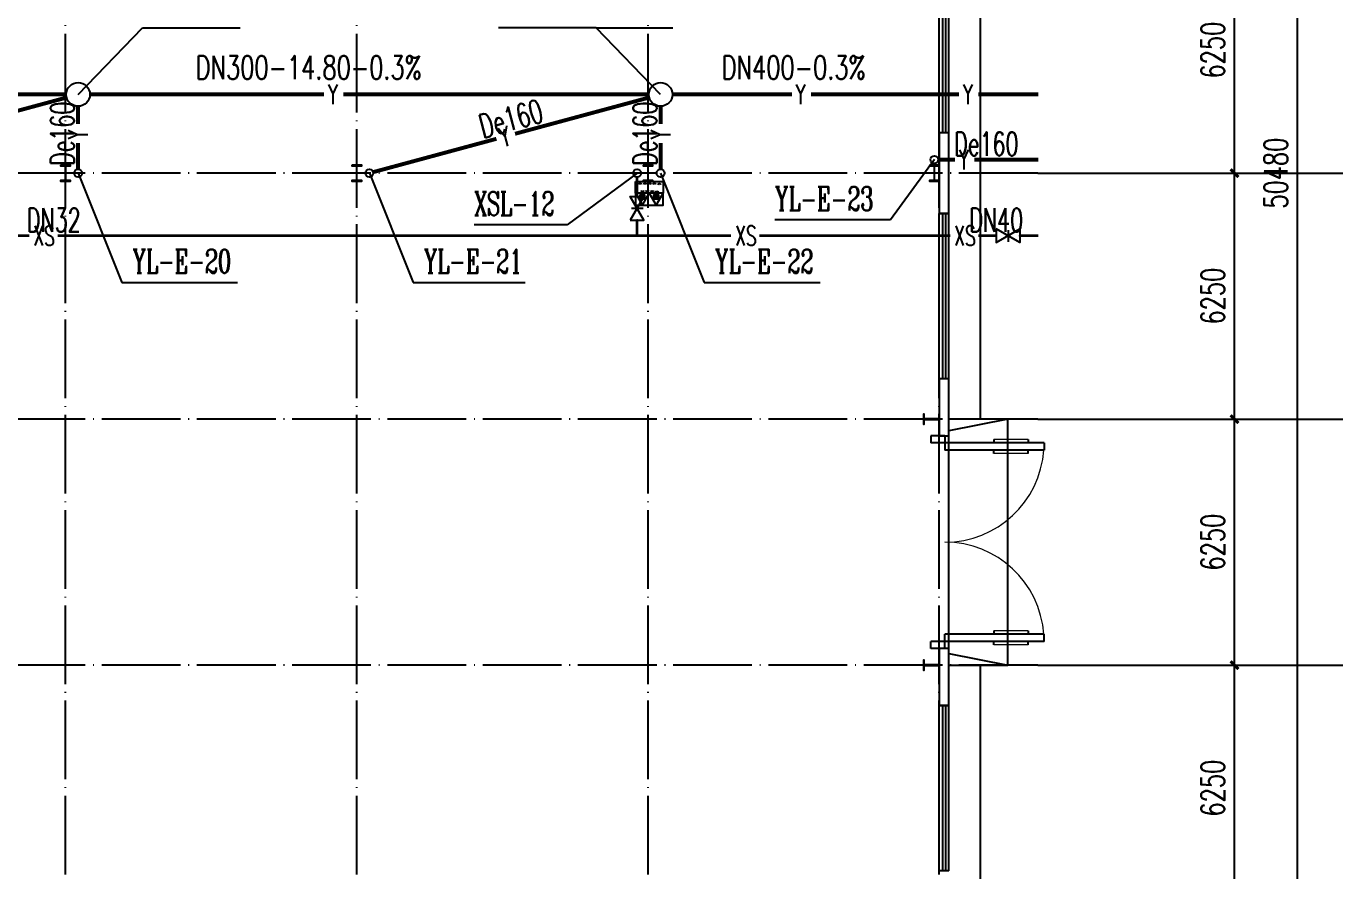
# Model space of a CAD drawing. Extents: x 13158459 to 15902229, y -1299598 to 28366.
# Drawn here: x 14056208 to 14089458, y -282368 to -260909 of the extents above; entities that cross this region are included whole.
import ezdxf

# ---------------------------------------------------------------- set-up
doc = ezdxf.new("R2010")
doc.units = 0
doc.header["$LTSCALE"] = 1000
doc.header["$MEASUREMENT"] = 0
doc.linetypes.add('DOTE', pattern=[2.42, 2, -0.2, 0.02, -0.2])
for name, color, linetype in [('AXIS', 3, 'Continuous'), ('COLUMN', 2, 'Continuous'), ('DIM_消防', 3, 'Continuous'), ('DIM_雨水', 3, 'Continuous'), ('DOTE', 8, 'DOTE'), ('EQUIP_消防', 7, 'Continuous'), ('PIPE-消防', 1, 'Continuous'), ('PIPE-雨水', 4, 'Continuous'), ('TEXT_消防', 7, 'Continuous'), ('TEXT_雨水', 7, 'Continuous'), ('TWT_LEAD', 3, 'Continuous'), ('TWT_TEXT', 7, 'Continuous'), ('VALVE_消防', 7, 'Continuous'), ('VPIPE-消防', 1, 'Continuous'), ('VPIPE-雨水', 4, 'Continuous'), ('WALL-PARAPET', 6, 'Continuous'), ('WELL_雨水', 4, 'Continuous'), ('WINDOW', 4, 'Continuous')]:
    doc.layers.add(name, color=color, linetype=linetype)
doc.styles.add('_TCH_DIM', font='SIMPLEX', dxfattribs={"bigfont": 'GBCBIG'})
doc.styles.add('_TCH_DIM_T3', font='SIMPLEX', dxfattribs={"width": 0.705882, "bigfont": 'GBCBIG'})
doc.styles.add('_TWT_PIPEDN', font='SIMPLEX', dxfattribs={"width": 0.8, "height": 3, "bigfont": 'HZTXT'})
doc.styles.add('_TWT_PIPETEXT', font='COMPLEX', dxfattribs={"width": 0.8, "height": 2.5, "bigfont": 'HZTXT'})
doc.styles.add('_TWT_SERIAL', font='COMPLEX', dxfattribs={"width": 0.8, "height": 3, "bigfont": 'HZTXT'})
doc.dimstyles.new('_TCH_ARCH&&200', dxfattribs={"dimtxt": 595, "dimasz": 200, "dimexe": 500, "dimexo": 600, "dimgap": 252.5, "dimtad": 1, "dimdec": 0, "dimzin": 0, "dimdsep": 46, "dimtxsty": '_TCH_DIM_T3', "dimblk": 'ARCHTICK', "dimcen": 0.09, "dimclrt": 7, "dimazin": 2, "dimtfac": 1, "dimtdec": 0, "dimtix": 1, "dimtmove": 2, "dimatfit": 3, "dimfxl": 0, "dimtolj": 1, "dimtzin": 0, "dimarcsym": 0})

# ---------------------------------------------------------------- blocks, each defined once
blk = doc.blocks.new('A$C797E1D2B')
at = {"layer": 'COLUMN'}
h = blk.add_hatch(color=256, dxfattribs=at)
h.paths.add_polyline_path([(125, 400), (250, 400), (250, 388), (130, 388), (130, 200), (125, 200)])
h.paths.add_polyline_path([(0, 400), (125, 400), (125, 200), (120, 200), (120, 388), (0, 388)])
h.paths.add_polyline_path([(0, 12), (120, 12), (120, 200), (125, 200), (125, 0), (0, 0)])
h.paths.add_polyline_path([(125, 200), (130, 200), (130, 12), (250, 12), (250, 0), (125, 0)])
blk.add_lwpolyline([(250, 0), (250, 12), (130, 12), (130, 388), (250, 388), (250, 400), (0, 400), (0, 388), (120, 388), (120, 12), (0, 12), (0, 0)], close=True, dxfattribs=at)
blk = doc.blocks.new('消防软管卷盘')
blk.add_lwpolyline([(4963954, 151899), (4963954, 150312), (4964641, 150312), (4964641, 151899)], close=True)
for points, const_width in [([(4964134, 151704), (4964482, 151704)], 1), ([(4964134, 151566), (4964482, 151566)], 1), ([(4964134, 151428), (4964482, 151428)], 1), ([(4964134, 151290), (4964482, 151290)], 1), ([(4964134, 151152), (4964482, 151152)], 1), ([(4964134, 151014), (4964482, 151014)], 0.1), ([(4964134, 150876), (4964482, 150876)], 1), ([(4964134, 150738), (4964482, 150738)], 1), ([(4964150, 150600), (4964499, 150600)], 1), ([(4964150, 150462), (4964499, 150462)], 1)]:
    blk.add_lwpolyline(points, dxfattribs=dict(const_width=const_width))
for centre, start, end in [((4964134, 151636), 90, 270), ((4964482, 151498), 270, 90), ((4964134, 151360), 90, 270), ((4964134, 151084), 90, 270), ((4964134, 150808), 90, 270), ((4964482, 151222), 270, 90), ((4964482, 150946), 270, 90), ((4964150, 150532), 90, 270), ((4964499, 150670), 270, 90)]:
    blk.add_arc(centre, 69, start, end)
blk = doc.blocks.new('$TwtSys$00000546')
h = blk.add_hatch()
h.set_pattern_fill('ANSI31', color=256, scale=200, style=0)
h.set_pattern_definition([(45, (-38543.802, -6670.83), (-17.67767, 17.67767), [])])
h.paths.add_polyline_path([(-65, 174), (65, 174), (65, 44), (-65, 44)])
for points in [[(0, 344), (-198, 0), (198, 0)], [(-65, 174), (65, 174), (65, 44), (-65, 44)]]:
    blk.add_lwpolyline(points, close=True)
blk = doc.blocks.new('92623')
blk.add_lwpolyline([(8910066, 83014), (8909273, 83014), (8909273, 82670), (8910066, 82670)], close=True)
at = {"xscale": -0.5, "yscale": 0.5, "zscale": 0.5, "rotation": 89.99999999998747}
blk.add_blockref('消防软管卷盘', (8985223, 2565334), dxfattribs=at)
at = {"layer": 'EQUIP_消防', "color": 8, "rotation": 180}
for p in [(8909471, 83014), (8909868, 83014)]:
    blk.add_blockref('$TwtSys$00000546', p, dxfattribs=at)
blk = doc.blocks.new('_ArchTick')
at = {"color": 0, "linetype": 'ByBlock', "const_width": 0.4}
blk.add_lwpolyline([(-0.5, -0.5), (0.5, 0.5)], dxfattribs=at)
blk = doc.blocks.new('*D185')
at = {"layer": 'AXIS', "color": 0, "lineweight": -2}
for p, q in [((14082508, -239403), (14089008, -239403)), ((14088508, -289883), (14088508, -239403)), ((14082508, -289883), (14089008, -289883))]:
    blk.add_line(p, q, dxfattribs=at)
at = {"layer": 'Defpoints', "color": 0}
for p in [(14081908, -239403), (14088508, -239403), (14081908, -289883)]:
    blk.add_point(p, dxfattribs=at)
at = {"layer": 'AXIS', "color": 0, "lineweight": -2, "xscale": 200, "yscale": 200, "zscale": 200}
for p, rotation in [((14088508, -239403), 90), ((14088508, -289883), 270)]:
    blk.add_blockref('_ArchTick', p, dxfattribs=dict(at, rotation=rotation))
at = {"layer": 'AXIS', "color": 7, "insert": (14087958, -264643), "char_height": 595, "attachment_point": 5, "rotation": 90, "style": '_TCH_DIM_T3'}
blk.add_mtext('\\A1;50480', dxfattribs=at)
blk = doc.blocks.new('*D189')
at = {"layer": 'AXIS', "color": 0, "lineweight": -2}
for p, q in [((14082508, -277143), (14087408, -277143)), ((14086908, -283393), (14086908, -277143)), ((14082508, -283393), (14087408, -283393))]:
    blk.add_line(p, q, dxfattribs=at)
at = {"layer": 'Defpoints', "color": 0}
for p in [(14081908, -277143), (14086908, -277143), (14081908, -283393)]:
    blk.add_point(p, dxfattribs=at)
at = {"layer": 'AXIS', "color": 0, "lineweight": -2, "xscale": 200, "yscale": 200, "zscale": 200}
for p, rotation in [((14086908, -277143), 90), ((14086908, -283393), 270)]:
    blk.add_blockref('_ArchTick', p, dxfattribs=dict(at, rotation=rotation))
at = {"layer": 'AXIS', "color": 7, "insert": (14086358, -280268), "char_height": 595, "attachment_point": 5, "rotation": 90, "style": '_TCH_DIM_T3'}
blk.add_mtext('\\A1;6250', dxfattribs=at)
blk = doc.blocks.new('*D190')
at = {"layer": 'AXIS', "color": 0, "lineweight": -2}
for p, q in [((14082508, -270893), (14087408, -270893)), ((14086908, -277143), (14086908, -270893)), ((14082508, -277143), (14087408, -277143))]:
    blk.add_line(p, q, dxfattribs=at)
at = {"layer": 'Defpoints', "color": 0}
for p in [(14081908, -270893), (14086908, -270893), (14081908, -277143)]:
    blk.add_point(p, dxfattribs=at)
at = {"layer": 'AXIS', "color": 0, "lineweight": -2, "xscale": 200, "yscale": 200, "zscale": 200}
for p, rotation in [((14086908, -270893), 90), ((14086908, -277143), 270)]:
    blk.add_blockref('_ArchTick', p, dxfattribs=dict(at, rotation=rotation))
at = {"layer": 'AXIS', "color": 7, "insert": (14086358, -274018), "char_height": 595, "attachment_point": 5, "rotation": 90, "style": '_TCH_DIM_T3'}
blk.add_mtext('\\A1;6250', dxfattribs=at)
blk = doc.blocks.new('*D191')
at = {"layer": 'AXIS', "color": 0, "lineweight": -2}
for p, q in [((14082508, -264643), (14087408, -264643)), ((14086908, -270893), (14086908, -264643)), ((14082508, -270893), (14087408, -270893))]:
    blk.add_line(p, q, dxfattribs=at)
at = {"layer": 'Defpoints', "color": 0}
for p in [(14081908, -264643), (14086908, -264643), (14081908, -270893)]:
    blk.add_point(p, dxfattribs=at)
at = {"layer": 'AXIS', "color": 0, "lineweight": -2, "xscale": 200, "yscale": 200, "zscale": 200}
for p, rotation in [((14086908, -264643), 90), ((14086908, -270893), 270)]:
    blk.add_blockref('_ArchTick', p, dxfattribs=dict(at, rotation=rotation))
at = {"layer": 'AXIS', "color": 7, "insert": (14086358, -267768), "char_height": 595, "attachment_point": 5, "rotation": 90, "style": '_TCH_DIM_T3'}
blk.add_mtext('\\A1;6250', dxfattribs=at)
blk = doc.blocks.new('*D192')
at = {"layer": 'AXIS', "color": 0, "lineweight": -2}
for p, q in [((14082508, -258393), (14087408, -258393)), ((14086908, -264643), (14086908, -258393)), ((14082508, -264643), (14087408, -264643))]:
    blk.add_line(p, q, dxfattribs=at)
at = {"layer": 'Defpoints', "color": 0}
for p in [(14081908, -258393), (14086908, -258393), (14081908, -264643)]:
    blk.add_point(p, dxfattribs=at)
at = {"layer": 'AXIS', "color": 0, "lineweight": -2, "xscale": 200, "yscale": 200, "zscale": 200}
for p, rotation in [((14086908, -258393), 90), ((14086908, -264643), 270)]:
    blk.add_blockref('_ArchTick', p, dxfattribs=dict(at, rotation=rotation))
at = {"layer": 'AXIS', "color": 7, "insert": (14086358, -261518), "char_height": 595, "attachment_point": 5, "rotation": 90, "style": '_TCH_DIM_T3'}
blk.add_mtext('\\A1;6250', dxfattribs=at)
blk = doc.blocks.new('$DorLib2D$00000011')
for p, q in [((-0.4667, 0.4709), (-0.4667, -0.0625)), ((-0.4667, 0.4709), (-0.4333, 0.4709)), ((-0.4333, 0.4709), (-0.4333, 0.0042)), ((0.4333, 0.4709), (0.4333, 0.0042)), ((0.4667, 0.4709), (0.4333, 0.4709)), ((0.4667, 0.4709), (0.4667, -0.0625)), ((-0.4833, 0.3962), (-0.4667, 0.3962)), ((-0.4167, 0.3962), (-0.4333, 0.3962)), ((0.4167, 0.3962), (0.4333, 0.3962)), ((0.4833, 0.3962), (0.4667, 0.3962)), ((-0.4833, 0.2346), (-0.4667, 0.2346)), ((-0.4167, 0.2346), (-0.4333, 0.2346)), ((0.4167, 0.2346), (0.4333, 0.2346)), ((0.4833, 0.2346), (0.4667, 0.2346)), ((-0.5, 0.0042), (-0.4333, 0.0042)), ((-0.5, 0.0042), (-0.5, -0.0625)), ((0.5, 0.0042), (0.4333, 0.0042)), ((0.5, 0.0042), (0.5, -0.0625)), ((-0.5, -0.0625), (-0.4667, -0.0625)), ((0.5, -0.0625), (0.4667, -0.0625))]:
    blk.add_line(p, q)
at = {"lineweight": 13}
for p, q in [((-0.4833, 0.3962), (-0.4833, 0.2346)), ((-0.4167, 0.3962), (-0.4167, 0.2346)), ((0.4167, 0.3962), (0.4167, 0.2346)), ((0.4833, 0.3962), (0.4833, 0.2346))]:
    blk.add_line(p, q, dxfattribs=at)
for centre, start, end in [((-0.4667, 0.0042), 0, 85.90396), ((0.4667, 0.0042), 94.09604, 180)]:
    blk.add_arc(centre, 0.4667, start, end, dxfattribs=at)
blk = doc.blocks.new('$TCHSYS$WIN2D')
for p, q in [((-0.5, 0.5), (0.5, 0.5)), ((-0.5, 0.5), (-0.5, -0.5)), ((0.5, 0.5), (0.5, -0.5)), ((0.5, 0.1667), (-0.5, 0.1667)), ((0.5, -0.1667), (-0.5, -0.1667)), ((-0.5, -0.5), (0.5, -0.5))]:
    blk.add_line(p, q)
blk = doc.blocks.new('$TWTSYS$00000187')
blk.add_circle((0, 0, 0), 0.5)
blk = doc.blocks.new('$VALVE$00000296')
for points in [[(-125, 72), (-125, -72), (125, 72), (125, -72), (-125, 72)], [(0, 60), (0, -64)]]:
    blk.add_lwpolyline(points)
for p in [(-125, 0), (125, 0)]:
    blk.add_point(p)

msp = doc.modelspace()

# ---------------------------------------------------------------- linework, layer by layer
at = {"color": 8, "ltscale": 0.5}
for p, q in [((14081148, -270893.1), (14079648, -271193.1)), ((14079648, -276843.1), (14081148, -277143.1))]:
    msp.add_line(p, q, dxfattribs=at)
for points in [[(14080448, -258393.1), (14080448, -270893.1)], [(14079648, -277143.1), (14081148, -277143.1), (14081148, -270893.1), (14079648, -270893.1)], [(14080448, -277143.1), (14080448, -290683.1), (14057208, -290683.1)]]:
    msp.add_lwpolyline(points, dxfattribs=at)
at = {"layer": 'AXIS'}
for p, q in [((14081908, -264643.1), (14089908, -264643.1)), ((14081908, -270893.1), (14089908, -270893.1)), ((14081908, -277143.1), (14089908, -277143.1))]:
    msp.add_line(p, q, dxfattribs=at)
at = {"layer": 'DIM_消防', "color": 3}
for p, q in [((14071730.6, -264643.1, -3000), (14069951.6, -265954.8, -3000)), ((14069951.6, -265954.8, -3000), (14067588.5, -265954.8, -3000))]:
    msp.add_line(p, q, dxfattribs=at)
at = {"layer": 'DIM_雨水'}
for p, q in [((14079282.7, -264299.4), (14078172.6, -265830.8)), ((14057527.5, -264643.1), (14058637.6, -267420.2)), ((14064927.5, -264643.1), (14066037.6, -267420.2)), ((14072327.5, -264643.1), (14073437.6, -267420.2)), ((14078172.6, -265830.8), (14075231.2, -265830.8)), ((14058637.6, -267420.2), (14061579, -267420.2)), ((14066037.6, -267420.2), (14068887.6, -267420.2)), ((14073437.6, -267420.2), (14076379, -267420.2))]:
    msp.add_line(p, q, dxfattribs=at)
at = {"layer": 'DOTE'}
for p, q in [((14057208, -292143.1), (14057208, -237143.1)), ((14064608, -292143.1), (14064608, -237143.1)), ((14072008, -292143.1), (14072008, -237143.1)), ((14079408, -292143.1), (14079408, -237143.1)), ((14081908, -264643.1), (13914108, -264643.1)), ((14081908, -270893.1), (13914108, -270893.1)), ((14081908, -277143.1), (13914108, -277143.1))]:
    msp.add_line(p, q, dxfattribs=at)
at = {"layer": 'PIPE-消防', "linetype": 'Continuous', "const_width": 70}
for points in [[(14071730.6, -264743.1), (14071730.6, -265234.5)], [(14071730.6, -265834.5), (14071730.6, -266234.2)], [(14042130.6, -266234.2), (14056286.9, -266234.2)], [(14057005, -266234.2), (14071730.6, -266234.2)], [(14071730.6, -266234.2), (14074119.6, -266234.2)], [(14074837.7, -266234.2), (14079685.1, -266234.2)], [(14080403.2, -266234.2), (14080856.3, -266234.2)], [(14081456.3, -266234.2), (14081923.9, -266234.2)]]:
    msp.add_lwpolyline(points, dxfattribs=at)
at = {"layer": 'PIPE-雨水', "linetype": 'Continuous', "const_width": 100}
for points in [[(14049463, -262643.1), (14057227.5, -262643.1)], [(14053828.3, -263642.9), (14057237.9, -262721.3)], [(14057827.5, -262643.1), (14063773.4, -262643.1)], [(14064263, -262643.1), (14072027.5, -262643.1)], [(14068628.3, -263642.9), (14072037.9, -262721.3)], [(14072627.5, -262643.1), (14075661.9, -262643.1)], [(14076151.4, -262643.1), (14079907.9, -262643.1)], [(14080397.4, -262643.1), (14081923.9, -262643.1)], [(14065024, -264617), (14068155.7, -263770.6)], [(14079382.7, -264299.4), (14079810.1, -264299.4)], [(14080299.6, -264299.4), (14081923.9, -264299.4)]]:
    msp.add_lwpolyline(points, dxfattribs=at)
at = {"layer": 'PIPE-雨水', "linetype": 'Continuous', "ltscale": 2, "const_width": 100}
for points in [[(14057527.5, -263390.7), (14057527.5, -262943.1)], [(14072327.5, -263390.7), (14072327.5, -262943.1)], [(14057527.5, -264543.1), (14057527.5, -263880.2)], [(14072327.5, -264543.1), (14072327.5, -263880.2)]]:
    msp.add_lwpolyline(points, dxfattribs=at)
at = {"layer": 'TWT_LEAD'}
for p, q in [((14057527.5, -262643.1), (14059166.1, -260951.4)), ((14059166.1, -260951.4), (14061647.9, -260951.4)), ((14070688.9, -260951.4), (14068207.1, -260951.4)), ((14070688.9, -260951.4), (14072637.5, -260951.4)), ((14072327.5, -262643.1), (14070688.9, -260951.4))]:
    msp.add_line(p, q, dxfattribs=at)
at = {"layer": 'VPIPE-消防', "linetype": 'Continuous'}
msp.add_circle((14071730.6, -264643.1), 100, dxfattribs=at)
at = {"layer": 'VPIPE-雨水', "linetype": 'Continuous'}
for centre in [(14079282.7, -264299.4), (14057527.5, -264643.1), (14064927.5, -264643.1), (14072327.5, -264643.1)]:
    msp.add_circle(centre, 100, dxfattribs=at)
at = {"layer": 'WALL-PARAPET'}
for p, q in [((14079648, -263618.1), (14079408, -263618.1)), ((14079408, -263618.1), (14079408, -265668.1)), ((14079648, -265668.1), (14079648, -263618.1)), ((14079408, -265668.1), (14079648, -265668.1)), ((14079648, -269868.1), (14079408, -269868.1)), ((14079408, -269868.1), (14079408, -271318.1)), ((14079648, -271318.1), (14079648, -269868.1)), ((14079408, -271318.1), (14079648, -271318.1)), ((14079648, -276718.1), (14079408, -276718.1)), ((14079408, -276718.1), (14079408, -278168.1)), ((14079648, -278168.1), (14079648, -276718.1)), ((14079408, -278168.1), (14079648, -278168.1))]:
    msp.add_line(p, q, dxfattribs=at)
at = {"layer": 'WINDOW'}
msp.add_line((14079648, -276718.1), (14079648, -271318.1), dxfattribs=at)

# ---------------------------------------------------------------- block references
for p, rotation in [((14057333, -264443.1), 180), ((14064733, -264443.1), 180), ((14072133, -264443.1), 180), ((14079408, -264443.1), 180), ((14079408, -271018.1), 89.99999999999999), ((14079408, -277268.1), 89.99999999999999)]:
    msp.add_blockref('A$C797E1D2B', p, dxfattribs=dict(rotation=rotation))
at = {"xscale": 0.882, "yscale": 0.882, "zscale": 0.882}
msp.add_blockref('92623', (6213711, -338372.4), dxfattribs=at)
at = {"layer": 'VALVE_消防', "xscale": -2.4, "yscale": -2.4, "zscale": 2.4, "rotation": 270}
msp.add_blockref('$VALVE$00000296', (14071730.6, -265534.5), dxfattribs=at)
at = {"layer": 'VALVE_消防', "xscale": 2.4, "yscale": 2.4, "zscale": 2.4}
msp.add_blockref('$VALVE$00000296', (14081156.3, -266234.2), dxfattribs=at)
at = {"layer": 'WELL_雨水', "xscale": 600, "yscale": 600, "zscale": 600, "rotation": 180}
for p in [(14057527.5, -262643.1), (14072327.5, -262643.1)]:
    msp.add_blockref('$TWTSYS$00000187', p, dxfattribs=at)
at = {"layer": 'WINDOW', "rotation": 90}
for name, p, xscale, yscale, zscale in [('$TCHSYS$WIN2D', (14079528, -261518.1), 4200, -240, 4200), ('$TCHSYS$WIN2D', (14079528, -267768.1), 4200, -240, 4200), ('$DorLib2D$00000011', (14079528, -274018.1), -5400, -5400, -5400), ('$TCHSYS$WIN2D', (14079528, -280268.1), 4200, -240, 4200)]:
    msp.add_blockref(name, p, dxfattribs=dict(at, xscale=xscale, yscale=yscale, zscale=zscale))

# ---------------------------------------------------------------- texts
at = {"layer": 'TEXT_消防', "linetype": 'Continuous', "style": '_TWT_PIPEDN', "width": 0.64}
for s, p in [('DN32', (14056226.6, -266134.2)), ('DN40', (14080171.9, -266134.2))]:
    msp.add_text(s, height=600, dxfattribs=at).set_placement(p)
at = {"layer": 'TEXT_消防', "style": '_TWT_PIPETEXT', "width": 0.64}
for p in [(14056386.9, -266484.2), (14074219.6, -266484.2), (14079785.1, -266484.2)]:
    msp.add_text('XS', height=500, dxfattribs=at).set_placement(p)
at = {"layer": 'TEXT_雨水', "style": '_TWT_PIPETEXT', "width": 0.64}
for p in [(14063873.4, -262893.1), (14075761.9, -262893.1), (14080007.9, -262893.1), (14079910.1, -264549.4)]:
    msp.add_text('Y', height=500, dxfattribs=at).set_placement(p)
at = {"layer": 'TEXT_雨水', "linetype": 'Continuous', "style": '_TWT_PIPEDN', "width": 0.64}
for rotation, p in [(90, (14057427.5, -264456.8)), (15.12401, (14067815.9, -263758.8)), (90, (14072227.5, -264456.8))]:
    msp.add_text('De160', height=600, rotation=rotation, dxfattribs=at).set_placement(p)
at = {"layer": 'TEXT_雨水', "style": '_TWT_PIPETEXT', "width": 0.64}
for rotation, p in [(90, (14057777.5, -263780.2)), (15.12401, (14068317.5, -263985.8)), (90, (14072577.5, -263780.2))]:
    msp.add_text('Y', height=500, rotation=rotation, dxfattribs=at).set_placement(p)
at = {"layer": 'TEXT_雨水', "linetype": 'Continuous', "style": '_TWT_PIPEDN', "width": 0.64}
msp.add_text('De160', height=600, dxfattribs=at).set_placement((14079789.6, -264199.4))
at = {"layer": 'TWT_TEXT'}
for s, height, style, width, p in [('DN300-14.80-0.3%', 595, '_TCH_DIM', 0.705882, (14060514, -262255.3)), ('DN400-0.3%', 595, '_TCH_DIM', 0.705882, (14073879.7, -262255.3)), ('YL-E-23', 600, '_TWT_SERIAL', 0.64, (14075231.2, -265590.8)), ('XSL-12', 600, '_TWT_SERIAL', 0.64, (14067588.5, -265714.8, -3000)), ('YL-E-20', 600, '_TWT_SERIAL', 0.64, (14058909.3, -267180.2)), ('YL-E-21', 600, '_TWT_SERIAL', 0.64, (14066309.4, -267180.2)), ('YL-E-22', 600, '_TWT_SERIAL', 0.64, (14073709.3, -267180.2))]:
    msp.add_text(s, height=height, dxfattribs=dict(at, style=style, width=width)).set_placement(p)

# ---------------------------------------------------------------- dimensions: what is measured, and where the dimension line sits
at = {"layer": 'AXIS'}
for p1, p2, distance, text, picture, middle in [((14081908, -289883.1), (14081908, -239403.1), -6600, '50480', '*D185', (14087958, -264643.1)), ((14081908, -264643.1), (14081908, -258393.1), -5000, '6250', '*D192', (14086358, -261518.1)), ((14081908, -270893.1), (14081908, -264643.1), -5000, '6250', '*D191', (14086358, -267768.1)), ((14081908, -277143.1), (14081908, -270893.1), -5000, '6250', '*D190', (14086358, -274018.1)), ((14081908, -283393.1), (14081908, -277143.1), -5000, '6250', '*D189', (14086358, -280268.1))]:
    dim = msp.add_aligned_dim(p1=p1, p2=p2, distance=distance, text=text, dimstyle='_TCH_ARCH&&200', dxfattribs=at)
    dim.commit()
    dim.dimension.update_dxf_attribs({"geometry": picture, "text_midpoint": middle})

doc.saveas('drawing.dxf')
